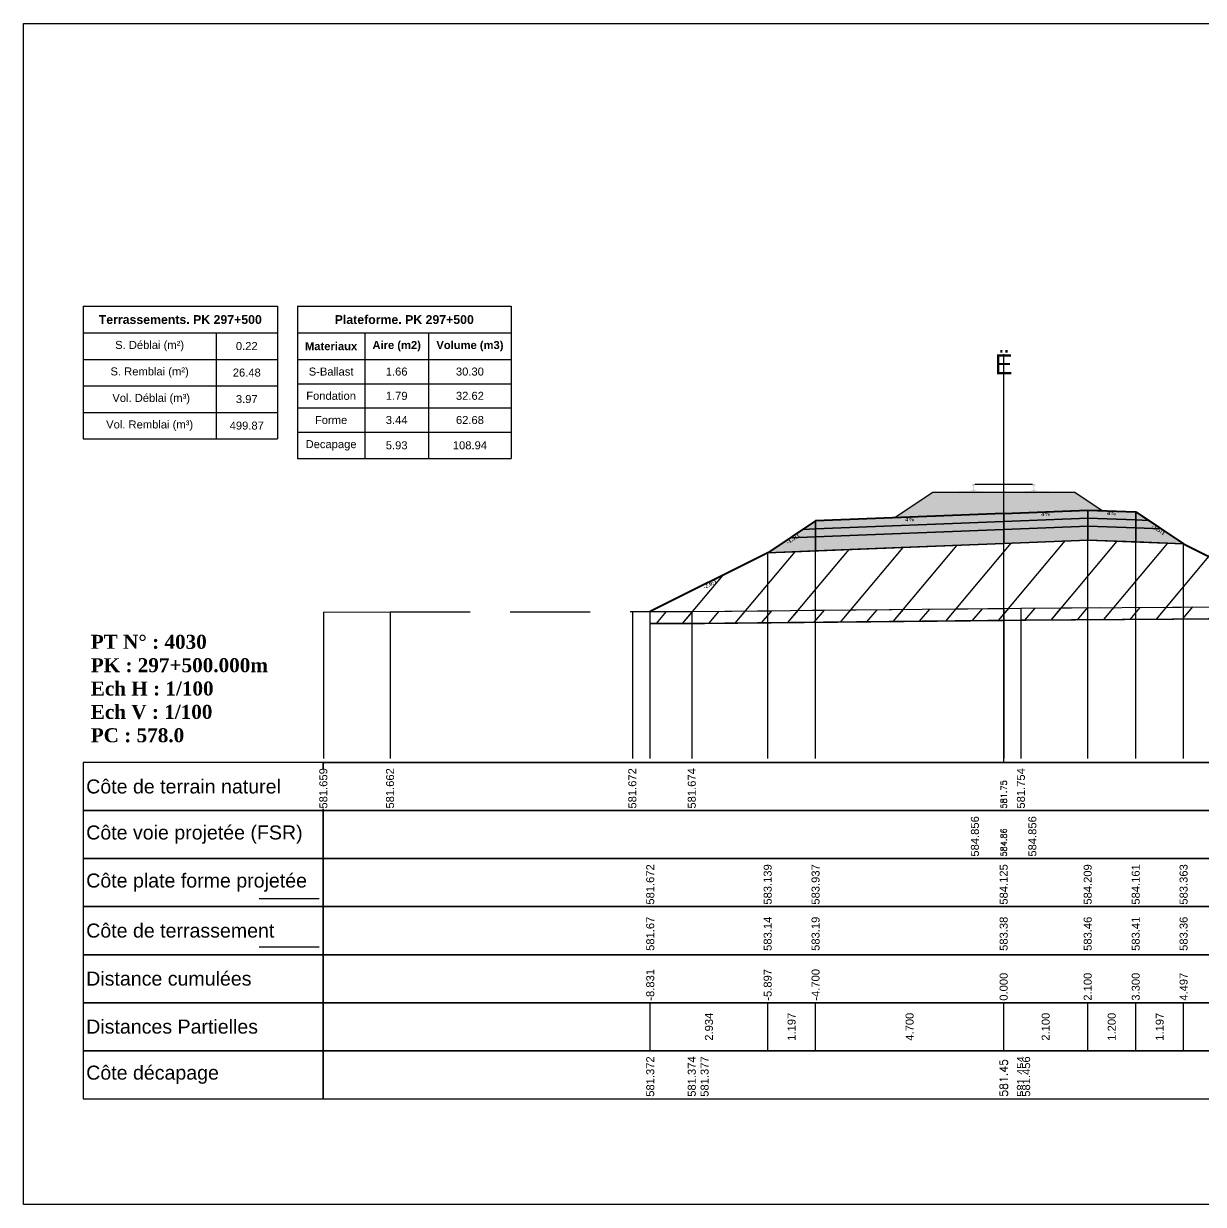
# Model space of a CAD drawing. Header units: millimetres. Extents: x 2762 to 3076, y 916 to 3305.
# Drawn here: x 3026.54 to 3056.02, y 2667.65 to 2697.15 of the extents above; entities that cross this region are included whole.
import ezdxf

# ---------------------------------------------------------------- set-up
doc = ezdxf.new("R2010")
doc.units = ezdxf.units.MM
doc.header["$LTSCALE"] = 2
doc.linetypes.add('CACHE', pattern=[9.525, 6.35, -3.175])
doc.linetypes.add('DASHED', pattern=[0.75, 0.5, -0.25])
for name, color, linetype in [('C-ANNO-TABL', 1, 'Continuous'), ('C-ANNO-TABL-TEXT', 150, 'Continuous'), ('C-ANNO-TABL-TITL', 150, 'Continuous'), ('C-ANNO-TABL-TTBL', 5, 'Continuous'), ('C-ROAD-CORR', 5, 'Continuous'), ('C-ROAD-SCTN', 7, 'Continuous')]:
    doc.layers.add(name, color=color, linetype=linetype)
doc.styles.add('ARIAL', font='arial.ttf')
doc.styles.add('C3D_Etiquette', font='romans.shx')
doc.styles.add('C3D_Profil_Travers', font='romans.shx')
doc.styles.get("Standard").update_dxf_attribs({"font": 'arial.ttf'})

msp = doc.modelspace()

# ---------------------------------------------------------------- hatches: boundary and pattern name
at = {"linetype": 'Continuous', "lineweight": -3}
h = msp.add_hatch(dxfattribs=at)
h.set_pattern_fill('GRAVEL', color=252, scale=0.009, style=0)
h.set_pattern_definition([(228.0128, (3048.461781, 2685.028399), (-1.8288, -2.0574), [0.030755, -3.0447435]), (184.96974, (3048.441207, 2685.005539), (2.743199999, 0.228600013), [0.0527764, -5.2248644]), (132.51045, (3048.388629, 2685.000967), (2.286, -2.5146), [0.0372133, -3.684125]), (267.2737, (3048.299475, 2684.943817), (0.2286, 4.572), [0.0480604, -4.7579794]), (292.83365, (3048.297189, 2684.895811), (-1.143, 2.7432), [0.047127, -4.6655827]), (357.2737, (3048.315477, 2684.852377), (-4.572, 0.2286), [0.0480604, -4.7579794]), (37.69424, (3048.363483, 2684.8500906), (-2.9718, -2.286), [0.0635574, -6.2921804]), (72.25533, (3048.413775, 2684.888953), (1.6002, 5.0292), [0.0600048, -5.940473]), (121.42957, (3048.432063, 2684.946103), (-1.8288, 2.9718), [0.048223, -4.774099]), (175.23636, (3048.406917, 2684.98725), (2.5146, -0.2286), [0.055054, -2.697654]), (222.39744, (3048.352053, 2684.9918226), (-2.7432, -2.5146), [0.071197, -7.0485095]), (138.81407, (3048.52579, 2684.94153), (-1.6002, 1.3716), [0.0243004, -2.405751]), (171.46923, (3048.507501, 2684.957533), (2.9718, -0.4572), [0.0462314, -4.5769175]), (225, (3048.46178, 2684.96439), (-3e-17, -0.2286), [0.032329, -0.29096]), (203.1986, (3048.44578, 2684.991823), (1.143, 0.4572), [0.01741, -1.723556]), (291.8014, (3048.429777, 2684.984965), (-0.2286, 0.6858), [0.024621, -1.206428]), (30.9638, (3048.43892, 2684.962105), (0.6858, 0.4572), [0.039989, -1.292967]), (161.565, (3048.47321, 2684.98268), (0.4572, -0.2286), [0.028916, -0.693981]), (16.38954, (3048.297189, 2684.984965), (2.286, 0.6858), [0.040508, -4.0102944]), (70.34618, (3048.336051, 2684.996395), (-0.9144, -2.5146), [0.033984, -3.3643994]), (293.1986, (3048.47321, 2685.0284), (-0.4572, 1.143), [0.034819, -1.7061465]), (343.61046, (3048.486927, 2684.996395), (-2.286, 0.6858), [0.040508, -4.0102944]), (339.44395, (3048.29719, 2684.843233), (-1.143, 0.4572), [0.039063, -1.914096]), (294.77514, (3048.333765, 2684.829517), (-1.143, 2.5146), [0.0327305, -3.2403234]), (66.8014, (3048.475497, 2684.7998), (0.4572, 1.143), [0.034819, -1.7061465]), (17.35402, (3048.489213, 2684.831803), (-2.9718, -0.9144), [0.0383204, -3.793714]), (69.44395, (3048.363483, 2684.799799), (-0.4572, -1.143), [0.0195316, -1.933628]), (101.3099, (3048.46178, 2684.7998), (-0.2286, 0.9144), [0.011656, -1.1539795]), (165.9638, (3048.459495, 2684.81123), (0.6858, -0.2286), [0.047127, -0.895415]), (186.009, (3048.413775, 2684.822659), (2.286, 0.2286), [0.043674, -4.323723]), (303.69, (3048.43892, 2684.94153), (-0.2286, 0.4572), [0.032969, -0.79126]), (353.15723, (3048.457209, 2684.914099), (3.8862, -0.4572), [0.05756, -5.698441]), (60.9454, (3048.51436, 2684.90724), (-0.9144, -1.6002), [0.023536, -2.330045]), (90, (3048.5258, 2684.92781), (-0.2286, 0.2286), [0.013716, -0.214884]), (120.25644, (3048.409203, 2684.829517), (0.9144, -1.6002), [0.031758, -3.1440547]), (48.0128, (3048.393201, 2684.856949), (1.8288, 2.0574), [0.06151, -3.0139886]), (0, (3048.43435, 2684.90267), (0.2286, 0.2286), [0.059436, -0.169164]), (325.30485, (3048.493785, 2684.902669), (2.286, -1.6002), [0.036145, -3.5783385]), (254.0546, (3048.523503, 2684.882095), (-0.2286, -0.9144), [0.033285, -1.6309485]), (207.64598, (3048.514359, 2684.850091), (-4.3434, -2.286), [0.054193, -5.365122]), (175.42608, (3048.466353, 2684.824945), (-2.9718, 0.2286), [0.0573327, -5.675926])])
h.paths.add_polyline_path([(3048.297, 2684.8), (3049.255, 2685.438), (3052.805, 2685.438), (3053.494, 2684.979), (3053.13, 2684.993)])
msp.add_hatch(color=254, dxfattribs=at).paths.add_polyline_path([(3049.812, 2685.257), (3049.812, 2685.442), (3049.927, 2685.463), (3050.275, 2685.463), (3050.275, 2685.468), (3050.201, 2685.468), (3050.201, 2685.478), (3050.202, 2685.479), (3050.204, 2685.48), (3050.205, 2685.48), (3050.225, 2685.482), (3050.228, 2685.482), (3050.231, 2685.483), (3050.259, 2685.494), (3050.262, 2685.495), (3050.263, 2685.496), (3050.264, 2685.498), (3050.265, 2685.502), (3050.266, 2685.509), (3050.267, 2685.518), (3050.268, 2685.528), (3050.268, 2685.552), (3050.267, 2685.568), (3050.267, 2685.575), (3050.266, 2685.581), (3050.265, 2685.585), (3050.265, 2685.587), (3050.264, 2685.59), (3050.263, 2685.592), (3050.262, 2685.593), (3050.261, 2685.595), (3050.26, 2685.596), (3050.244, 2685.601), (3050.242, 2685.603), (3050.241, 2685.604), (3050.24, 2685.605), (3050.24, 2685.608), (3050.24, 2685.626), (3050.241, 2685.63), (3050.242, 2685.632), (3050.244, 2685.635), (3050.246, 2685.636), (3050.249, 2685.638), (3050.25, 2685.638), (3050.254, 2685.639), (3050.258, 2685.639), (3050.261, 2685.64), (3050.265, 2685.64), (3050.27, 2685.64), (3050.273, 2685.64), (3050.276, 2685.64), (3050.28, 2685.64), (3050.283, 2685.64), (3050.287, 2685.64), (3050.292, 2685.64), (3050.295, 2685.639), (3050.299, 2685.639), (3050.303, 2685.638), (3050.304, 2685.638), (3050.306, 2685.636), (3050.309, 2685.635), (3050.311, 2685.632), (3050.312, 2685.63), (3050.312, 2685.626), (3050.312, 2685.608), (3050.312, 2685.605), (3050.312, 2685.604), (3050.311, 2685.603), (3050.309, 2685.601), (3050.293, 2685.596), (3050.292, 2685.595), (3050.29, 2685.593), (3050.289, 2685.592), (3050.289, 2685.59), (3050.288, 2685.587), (3050.287, 2685.585), (3050.287, 2685.581), (3050.286, 2685.575), (3050.285, 2685.568), (3050.285, 2685.552), (3050.285, 2685.528), (3050.286, 2685.518), (3050.287, 2685.509), (3050.288, 2685.502), (3050.289, 2685.498), (3050.29, 2685.496), (3050.291, 2685.495), (3050.293, 2685.494), (3050.322, 2685.483), (3050.325, 2685.482), (3050.328, 2685.482), (3050.348, 2685.48), (3050.349, 2685.48), (3050.35, 2685.479), (3050.351, 2685.478), (3050.351, 2685.468), (3050.277, 2685.468), (3050.277, 2685.463), (3050.481, 2685.463), (3050.613, 2685.432), (3051.447, 2685.432), (3051.578, 2685.463), (3051.782, 2685.463), (3051.782, 2685.468), (3051.708, 2685.468), (3051.708, 2685.478), (3051.709, 2685.479), (3051.711, 2685.48), (3051.712, 2685.48), (3051.732, 2685.482), (3051.735, 2685.482), (3051.738, 2685.483), (3051.766, 2685.494), (3051.769, 2685.495), (3051.77, 2685.496), (3051.771, 2685.498), (3051.772, 2685.502), (3051.773, 2685.509), (3051.774, 2685.518), (3051.775, 2685.528), (3051.775, 2685.552), (3051.774, 2685.568), (3051.774, 2685.575), (3051.773, 2685.581), (3051.772, 2685.585), (3051.772, 2685.587), (3051.771, 2685.59), (3051.77, 2685.592), (3051.769, 2685.593), (3051.768, 2685.595), (3051.767, 2685.596), (3051.751, 2685.601), (3051.749, 2685.603), (3051.748, 2685.604), (3051.747, 2685.605), (3051.747, 2685.608), (3051.747, 2685.626), (3051.748, 2685.63), (3051.749, 2685.632), (3051.751, 2685.635), (3051.753, 2685.636), (3051.756, 2685.638), (3051.757, 2685.638), (3051.761, 2685.639), (3051.765, 2685.639), (3051.768, 2685.64), (3051.772, 2685.64), (3051.777, 2685.64), (3051.78, 2685.64), (3051.783, 2685.64), (3051.787, 2685.64), (3051.79, 2685.64), (3051.794, 2685.64), (3051.799, 2685.64), (3051.802, 2685.639), (3051.806, 2685.639), (3051.81, 2685.638), (3051.811, 2685.638), (3051.813, 2685.636), (3051.816, 2685.635), (3051.818, 2685.632), (3051.819, 2685.63), (3051.819, 2685.626), (3051.819, 2685.608), (3051.819, 2685.605), (3051.819, 2685.604), (3051.818, 2685.603), (3051.816, 2685.601), (3051.8, 2685.596), (3051.799, 2685.595), (3051.797, 2685.593), (3051.796, 2685.592), (3051.796, 2685.59), (3051.795, 2685.587), (3051.794, 2685.585), (3051.794, 2685.581), (3051.793, 2685.575), (3051.792, 2685.568), (3051.792, 2685.552), (3051.792, 2685.528), (3051.793, 2685.518), (3051.794, 2685.509), (3051.795, 2685.502), (3051.796, 2685.498), (3051.797, 2685.496), (3051.798, 2685.495), (3051.8, 2685.494), (3051.829, 2685.483), (3051.832, 2685.482), (3051.835, 2685.482), (3051.855, 2685.48), (3051.856, 2685.48), (3051.857, 2685.479), (3051.858, 2685.478), (3051.858, 2685.468), (3051.784, 2685.468), (3051.784, 2685.463), (3052.132, 2685.463), (3052.247, 2685.442), (3052.247, 2685.257)])
h = msp.add_hatch(color=11, dxfattribs=at)
h.paths.add_polyline_path([(3054.33, 2684.745), (3054.33, 2684.945), (3054.649, 2684.732)])
h.paths.add_polyline_path([(3053.13, 2684.793), (3053.13, 2684.993), (3054.33, 2684.945), (3054.33, 2684.745)])
h.paths.add_polyline_path([(3051.03, 2684.709), (3051.03, 2684.909), (3053.13, 2684.993), (3053.13, 2684.793)])
h.paths.add_polyline_path([(3046.33, 2684.521), (3046.33, 2684.721), (3051.03, 2684.909), (3051.03, 2684.709)])
h.paths.add_polyline_path([(3046.01, 2684.508), (3046.33, 2684.721), (3046.33, 2684.521)])
h = msp.add_hatch(color=83, dxfattribs=at)
h.paths.add_polyline_path([(3054.33, 2684.195), (3054.33, 2684.545), (3054.968, 2684.52), (3055.526, 2684.147)])
h.paths.add_polyline_path([(3053.13, 2684.243), (3053.13, 2684.593), (3054.33, 2684.545), (3054.33, 2684.195)])
h.paths.add_polyline_path([(3051.03, 2684.159), (3051.03, 2684.509), (3053.13, 2684.593), (3053.13, 2684.243)])
h.paths.add_polyline_path([(3046.33, 2683.971), (3046.33, 2684.321), (3051.03, 2684.509), (3051.03, 2684.159)])
h.paths.add_polyline_path([(3045.133, 2683.923), (3045.691, 2684.296), (3046.33, 2684.321), (3046.33, 2683.971)])
h = msp.add_hatch(color=30, dxfattribs=at)
h.paths.add_polyline_path([(3054.33, 2684.545), (3054.33, 2684.745), (3054.649, 2684.732), (3054.968, 2684.52)])
h.paths.add_polyline_path([(3053.13, 2684.593), (3053.13, 2684.793), (3054.33, 2684.745), (3054.33, 2684.545)])
h.paths.add_polyline_path([(3051.03, 2684.509), (3051.03, 2684.709), (3053.13, 2684.793), (3053.13, 2684.593)])
h.paths.add_polyline_path([(3046.33, 2684.321), (3046.33, 2684.521), (3051.03, 2684.709), (3051.03, 2684.509)])
h.paths.add_polyline_path([(3045.691, 2684.296), (3046.01, 2684.508), (3046.33, 2684.521), (3046.33, 2684.321)])
h = msp.add_hatch(dxfattribs=at)
h.set_pattern_fill('_U', color=3, angle=50, style=0, pattern_type=0)
h.set_pattern_definition([(50, (3061.4142, 2682.3159), (-0.766044, 0.64279), [])])
h.paths.add_polyline_path([(3061.414, 2682.316), (3061.632, 2682.534), (3061.932, 2682.546), (3061.951, 2682.62), (3061.951, 2682.32)])
h.paths.add_polyline_path([(3042.199, 2682.156), (3042.199, 2682.456), (3045.133, 2683.923), (3053.13, 2684.243), (3055.526, 2684.147), (3058.632, 2682.594), (3060.132, 2682.534), (3060.359, 2682.308), (3056.516, 2682.278), (3051.461, 2682.238), (3043.237, 2682.158)])
h = msp.add_hatch(dxfattribs=at)
h.set_pattern_fill('_U', color=150, scale=0.5, angle=50, style=0, pattern_type=0)
h.set_pattern_definition([(50, (3061.4142, 2682.3159), (-0.383022, 0.321394), [])])
h.paths.add_polyline_path([(3061.414, 2682.316), (3061.632, 2682.534), (3061.932, 2682.546), (3061.951, 2682.62), (3061.951, 2682.32)])
h.paths.add_polyline_path([(3058.632, 2682.594), (3061.951, 2682.62), (3061.932, 2682.546), (3061.632, 2682.534), (3061.414, 2682.316), (3060.359, 2682.308), (3060.132, 2682.534)])
h.paths.add_polyline_path([(3042.199, 2682.156), (3042.199, 2682.456), (3043.237, 2682.458), (3051.461, 2682.538), (3056.516, 2682.578), (3058.632, 2682.594), (3060.132, 2682.534), (3060.359, 2682.308), (3056.516, 2682.278), (3051.461, 2682.238), (3043.237, 2682.158)])

# ---------------------------------------------------------------- linework, layer by layer
at = {"color": 7, "linetype": 'Continuous', "lineweight": -3}
for p, q in [((3051.03, 2678.684), (3051.03, 2688.884)), ((3034.029, 2678.684), (3068.031, 2678.684)), ((3042.199, 2671.484), (3042.199, 2672.684)), ((3045.133, 2671.484), (3045.133, 2672.684)), ((3045.133, 2671.484), (3045.133, 2672.684)), ((3046.33, 2671.484), (3046.33, 2672.684)), ((3046.33, 2671.484), (3046.33, 2672.684)), ((3051.03, 2671.484), (3051.03, 2672.684)), ((3051.03, 2671.484), (3051.03, 2672.684)), ((3053.13, 2671.484), (3053.13, 2672.684)), ((3053.13, 2671.484), (3053.13, 2672.684)), ((3054.33, 2671.484), (3054.33, 2672.684)), ((3054.33, 2671.484), (3054.33, 2672.684)), ((3055.526, 2671.484), (3055.526, 2672.684)), ((3055.526, 2671.484), (3055.526, 2672.684))]:
    msp.add_line(p, q, dxfattribs=at)
at = {"color": 251, "linetype": 'Continuous', "lineweight": -3}
for p, q in [((3048.297, 2684.8), (3049.255, 2685.438)), ((3049.255, 2685.438), (3052.805, 2685.438)), ((3052.805, 2685.438), (3053.494, 2684.979)), ((3046.33, 2684.721), (3051.03, 2684.909)), ((3053.13, 2684.993), (3048.297, 2684.8)), ((3051.03, 2684.909), (3053.13, 2684.993)), ((3051.03, 2684.709), (3051.03, 2684.909)), ((3051.03, 2684.909), (3051.03, 2684.709)), ((3053.494, 2684.979), (3053.13, 2684.993)), ((3053.13, 2684.793), (3053.13, 2684.993)), ((3053.13, 2684.993), (3054.33, 2684.945)), ((3053.13, 2684.993), (3053.13, 2684.793)), ((3054.33, 2684.745), (3054.33, 2684.945)), ((3054.33, 2684.945), (3054.649, 2684.732)), ((3054.33, 2684.945), (3054.33, 2684.745)), ((3046.01, 2684.508), (3046.33, 2684.721)), ((3046.33, 2684.521), (3046.01, 2684.508)), ((3046.33, 2684.521), (3046.33, 2684.721)), ((3046.33, 2684.721), (3046.33, 2684.521)), ((3051.03, 2684.709), (3046.33, 2684.521)), ((3053.13, 2684.793), (3051.03, 2684.709)), ((3054.33, 2684.745), (3053.13, 2684.793)), ((3054.649, 2684.732), (3054.33, 2684.745))]:
    msp.add_line(p, q, dxfattribs=at)
at = {"color": 53, "linetype": 'Continuous', "lineweight": -3}
for p, q in [((3045.691, 2684.296), (3046.01, 2684.508)), ((3046.01, 2684.508), (3046.33, 2684.521)), ((3046.33, 2684.521), (3051.03, 2684.709)), ((3046.33, 2684.321), (3046.33, 2684.521)), ((3046.33, 2684.521), (3046.33, 2684.321)), ((3051.03, 2684.509), (3046.33, 2684.321)), ((3046.33, 2684.321), (3051.03, 2684.509)), ((3051.03, 2684.709), (3053.13, 2684.793)), ((3051.03, 2684.509), (3051.03, 2684.709)), ((3051.03, 2684.709), (3051.03, 2684.509)), ((3053.13, 2684.593), (3051.03, 2684.509)), ((3051.03, 2684.509), (3053.13, 2684.593)), ((3051.03, 2684.159), (3051.03, 2684.509)), ((3051.03, 2684.509), (3051.03, 2684.159)), ((3053.13, 2684.593), (3053.13, 2684.793)), ((3053.13, 2684.793), (3054.33, 2684.745)), ((3053.13, 2684.793), (3053.13, 2684.593)), ((3054.33, 2684.545), (3053.13, 2684.593)), ((3053.13, 2684.243), (3053.13, 2684.593)), ((3053.13, 2684.593), (3054.33, 2684.545)), ((3053.13, 2684.593), (3053.13, 2684.243)), ((3054.33, 2684.545), (3054.33, 2684.745)), ((3054.33, 2684.745), (3054.649, 2684.732)), ((3054.33, 2684.745), (3054.33, 2684.545)), ((3054.968, 2684.52), (3054.33, 2684.545)), ((3054.33, 2684.195), (3054.33, 2684.545)), ((3054.33, 2684.545), (3054.968, 2684.52)), ((3054.33, 2684.545), (3054.33, 2684.195)), ((3054.649, 2684.732), (3054.968, 2684.52)), ((3054.968, 2684.52), (3055.526, 2684.147)), ((3045.133, 2683.923), (3045.691, 2684.296)), ((3046.33, 2684.321), (3045.691, 2684.296)), ((3045.691, 2684.296), (3046.33, 2684.321)), ((3046.33, 2683.971), (3046.33, 2684.321)), ((3046.33, 2684.321), (3046.33, 2683.971)), ((3053.13, 2684.243), (3051.03, 2684.159)), ((3054.33, 2684.195), (3053.13, 2684.243)), ((3046.33, 2683.971), (3045.133, 2683.923)), ((3051.03, 2684.159), (3046.33, 2683.971)), ((3055.526, 2684.147), (3054.33, 2684.195))]:
    msp.add_line(p, q, dxfattribs=at)
at = {"color": 253, "linetype": 'Continuous', "lineweight": -3}
for p, q in [((3045.133, 2683.923), (3053.13, 2684.243)), ((3053.13, 2684.243), (3055.526, 2684.147)), ((3042.199, 2682.456), (3045.133, 2683.923)), ((3055.526, 2684.147), (3058.632, 2682.594)), ((3042.199, 2682.456), (3043.237, 2682.458)), ((3042.199, 2682.156), (3042.199, 2682.456)), ((3042.199, 2682.156), (3042.199, 2682.456)), ((3043.237, 2682.458), (3051.461, 2682.538)), ((3051.461, 2682.538), (3056.516, 2682.578)), ((3043.237, 2682.158), (3042.199, 2682.156)), ((3043.237, 2682.158), (3042.199, 2682.156)), ((3051.461, 2682.238), (3043.237, 2682.158)), ((3051.461, 2682.238), (3043.237, 2682.158)), ((3056.516, 2682.278), (3051.461, 2682.238)), ((3056.516, 2682.278), (3051.461, 2682.238))]:
    msp.add_line(p, q, dxfattribs=at)
at = {"color": 8, "linetype": 'CACHE', "lineweight": -3}
for p, q in [((3053.13, 2678.784), (3053.13, 2684.243)), ((3045.133, 2678.784), (3045.133, 2683.923)), ((3046.33, 2678.784), (3046.33, 2683.971)), ((3051.03, 2678.784), (3051.03, 2684.159)), ((3051.03, 2678.784), (3051.03, 2684.159)), ((3054.33, 2678.784), (3054.33, 2684.195)), ((3055.526, 2678.784), (3055.526, 2684.147)), ((3042.199, 2678.784), (3042.199, 2682.456))]:
    msp.add_line(p, q, dxfattribs=at)
at = {"color": 105, "linetype": 'DASHED', "lineweight": -3, "ltscale": 2}
for p, q in [((3034.03, 2682.443), (3035.698, 2682.446)), ((3035.698, 2682.446), (3041.751, 2682.455)), ((3041.751, 2682.455), (3043.237, 2682.458)), ((3043.237, 2682.458), (3051.03, 2682.534)), ((3051.03, 2682.534), (3051.461, 2682.538)), ((3051.461, 2682.538), (3056.516, 2682.578))]:
    msp.add_line(p, q, dxfattribs=at)
at = {"color": 98, "linetype": 'CACHE', "lineweight": -3}
for p, q in [((3034.03, 2682.443), (3034.03, 2678.784)), ((3035.698, 2682.446), (3035.698, 2678.784)), ((3041.751, 2682.455), (3041.751, 2678.784)), ((3043.237, 2682.458), (3043.237, 2678.784)), ((3051.03, 2682.534), (3051.03, 2678.784)), ((3051.461, 2682.538), (3051.461, 2678.784))]:
    msp.add_line(p, q, dxfattribs=at)
at = {"color": 6, "linetype": 'Continuous', "lineweight": -3}
for p, q in [((3042.199, 2682.156), (3043.237, 2682.158)), ((3043.237, 2682.158), (3043.557, 2682.161)), ((3043.557, 2682.161), (3051.03, 2682.234)), ((3051.03, 2682.234), (3051.461, 2682.238)), ((3051.461, 2682.238), (3051.592, 2682.239)), ((3051.592, 2682.239), (3056.516, 2682.278))]:
    msp.add_line(p, q, dxfattribs=at)
at = {"color": 154, "linetype": 'Continuous', "lineweight": -3}
msp.add_line((3032.429, 2675.284), (3033.929, 2675.284), dxfattribs=at)
at = {"color": 1, "linetype": 'Continuous', "lineweight": -3}
msp.add_line((3032.429, 2674.084), (3033.929, 2674.084), dxfattribs=at)
at = {"color": 7, "linetype": 'Continuous', "lineweight": -3}
for points in [[(3034.029, 2677.484), (3034.029, 2678.684), (3028.029, 2678.684), (3028.029, 2677.484)], [(3034.029, 2677.484), (3068.031, 2677.484), (3068.031, 2678.684), (3034.029, 2678.684)], [(3034.029, 2676.284), (3034.029, 2677.484), (3028.029, 2677.484), (3028.029, 2676.284)], [(3034.029, 2676.284), (3068.031, 2676.284), (3068.031, 2677.484), (3034.029, 2677.484)], [(3034.029, 2675.084), (3034.029, 2676.284), (3028.029, 2676.284), (3028.029, 2675.084)], [(3034.029, 2675.084), (3068.031, 2675.084), (3068.031, 2676.284), (3034.029, 2676.284)], [(3034.029, 2673.884), (3034.029, 2675.084), (3028.029, 2675.084), (3028.029, 2673.884)], [(3034.029, 2673.884), (3068.031, 2673.884), (3068.031, 2675.084), (3034.029, 2675.084)], [(3034.029, 2672.684), (3034.029, 2673.884), (3028.029, 2673.884), (3028.029, 2672.684)], [(3034.029, 2672.684), (3068.031, 2672.684), (3068.031, 2673.884), (3034.029, 2673.884)], [(3034.029, 2671.484), (3034.029, 2672.684), (3028.029, 2672.684), (3028.029, 2671.484)], [(3034.029, 2671.484), (3068.031, 2671.484), (3068.031, 2672.684), (3034.029, 2672.684)], [(3034.029, 2670.284), (3034.029, 2671.484), (3028.029, 2671.484), (3028.029, 2670.284)], [(3034.029, 2670.284), (3068.031, 2670.284), (3068.031, 2671.484), (3034.029, 2671.484)]]:
    msp.add_3dface(points, dxfattribs=at)
at = {"layer": 'C-ANNO-TABL', "color": 7, "linetype": 'Continuous', "lineweight": -3}
for p, q in [((3028.029, 2689.419), (3031.349, 2689.419)), ((3031.349, 2689.419), (3032.882, 2689.419)), ((3031.349, 2689.419), (3031.349, 2688.757)), ((3033.382, 2689.416), (3035.064, 2689.416)), ((3035.064, 2689.416), (3036.66, 2689.416)), ((3035.064, 2689.416), (3035.064, 2688.754)), ((3036.66, 2689.416), (3038.723, 2689.416)), ((3036.66, 2689.416), (3036.66, 2688.754)), ((3028.029, 2688.757), (3031.349, 2688.757)), ((3031.349, 2688.757), (3032.882, 2688.757)), ((3031.349, 2688.757), (3031.349, 2688.095)), ((3033.382, 2688.754), (3035.064, 2688.754)), ((3035.064, 2688.754), (3036.66, 2688.754)), ((3035.064, 2688.754), (3035.064, 2688.147)), ((3036.66, 2688.754), (3038.723, 2688.754)), ((3036.66, 2688.754), (3036.66, 2688.147)), ((3028.029, 2688.095), (3031.349, 2688.095)), ((3031.349, 2688.095), (3032.882, 2688.095)), ((3031.349, 2688.095), (3031.349, 2687.432)), ((3033.382, 2688.147), (3035.064, 2688.147)), ((3035.064, 2688.147), (3036.66, 2688.147)), ((3035.064, 2688.147), (3035.064, 2687.543)), ((3036.66, 2688.147), (3038.723, 2688.147)), ((3036.66, 2688.147), (3036.66, 2687.543)), ((3033.382, 2687.543), (3035.064, 2687.543)), ((3035.064, 2687.543), (3036.66, 2687.543)), ((3035.064, 2687.543), (3035.064, 2686.938)), ((3036.66, 2687.543), (3038.723, 2687.543)), ((3036.66, 2687.543), (3036.66, 2686.938)), ((3028.029, 2687.432), (3031.349, 2687.432)), ((3031.349, 2687.432), (3032.882, 2687.432)), ((3031.349, 2687.432), (3031.349, 2686.77)), ((3033.382, 2686.938), (3035.064, 2686.938)), ((3035.064, 2686.938), (3036.66, 2686.938)), ((3035.064, 2686.938), (3035.064, 2686.28)), ((3036.66, 2686.938), (3038.723, 2686.938)), ((3036.66, 2686.938), (3036.66, 2686.28))]:
    msp.add_line(p, q, dxfattribs=at)
at = {"layer": 'C-ANNO-TABL-TTBL', "color": 7, "linetype": 'Continuous', "lineweight": -3}
for p, q in [((3028.029, 2690.084), (3032.882, 2690.084)), ((3028.029, 2690.084), (3028.029, 2689.419)), ((3032.882, 2690.084), (3032.882, 2689.419)), ((3033.382, 2690.084), (3038.723, 2690.084)), ((3033.382, 2690.084), (3033.382, 2689.416)), ((3038.723, 2690.084), (3038.723, 2689.416)), ((3028.029, 2689.419), (3028.029, 2688.757)), ((3032.882, 2689.419), (3032.882, 2688.757)), ((3033.382, 2689.416), (3033.382, 2688.754)), ((3038.723, 2689.416), (3038.723, 2688.754)), ((3028.029, 2688.757), (3028.029, 2688.095)), ((3032.882, 2688.757), (3032.882, 2688.095)), ((3033.382, 2688.754), (3033.382, 2688.147)), ((3038.723, 2688.754), (3038.723, 2688.147)), ((3028.029, 2688.095), (3028.029, 2687.432)), ((3032.882, 2688.095), (3032.882, 2687.432)), ((3033.382, 2688.147), (3033.382, 2687.543)), ((3038.723, 2688.147), (3038.723, 2687.543)), ((3033.382, 2687.543), (3033.382, 2686.938)), ((3038.723, 2687.543), (3038.723, 2686.938)), ((3028.029, 2687.432), (3028.029, 2686.77)), ((3032.882, 2687.432), (3032.882, 2686.77)), ((3033.382, 2686.938), (3033.382, 2686.28)), ((3038.723, 2686.938), (3038.723, 2686.28)), ((3028.029, 2686.77), (3031.349, 2686.77)), ((3031.349, 2686.77), (3032.882, 2686.77)), ((3033.382, 2686.28), (3035.064, 2686.28)), ((3035.064, 2686.28), (3036.66, 2686.28)), ((3036.66, 2686.28), (3038.723, 2686.28))]:
    msp.add_line(p, q, dxfattribs=at)
at = {"layer": 'C-ROAD-CORR', "color": 1, "linetype": 'Continuous', "lineweight": 40}
for p, q in [((3051.03, 2684.909), (3046.33, 2684.721)), ((3051.03, 2684.909), (3053.13, 2684.993)), ((3053.13, 2684.993), (3054.33, 2684.945)), ((3054.33, 2684.945), (3055.526, 2684.147)), ((3046.33, 2684.721), (3045.133, 2683.923)), ((3045.133, 2683.923), (3042.199, 2682.456)), ((3055.526, 2684.147), (3058.632, 2682.594))]:
    msp.add_line(p, q, dxfattribs=at)
at = {"layer": 'C-ROAD-CORR', "color": 102, "linetype": 'Continuous', "lineweight": -3, "ltscale": 0.5}
for p, q in [((3051.03, 2684.159), (3053.13, 2684.243)), ((3053.13, 2684.243), (3054.33, 2684.195)), ((3046.33, 2683.971), (3045.133, 2683.923)), ((3051.03, 2684.159), (3046.33, 2683.971)), ((3054.33, 2684.195), (3055.526, 2684.147))]:
    msp.add_line(p, q, dxfattribs=at)
at = {"layer": 'C-ROAD-SCTN', "color": 140, "linetype": 'Continuous', "lineweight": -3}
for p, q in [((3048.297, 2684.8), (3049.255, 2685.438)), ((3049.255, 2685.438), (3049.298, 2685.438)), ((3049.298, 2685.438), (3051.03, 2685.438)), ((3051.03, 2685.438), (3052.761, 2685.438)), ((3052.761, 2685.438), (3052.805, 2685.438)), ((3052.805, 2685.438), (3053.494, 2684.979))]:
    msp.add_line(p, q, dxfattribs=at)
at = {"layer": 'C-ROAD-SCTN', "color": 154, "linetype": 'Continuous', "lineweight": -3}
for p, q in [((3050.312, 2685.64), (3051.03, 2685.64)), ((3051.03, 2685.64), (3051.747, 2685.64)), ((3046.33, 2684.721), (3051.03, 2684.909)), ((3051.03, 2684.909), (3053.13, 2684.993)), ((3053.13, 2684.993), (3054.33, 2684.945)), ((3054.33, 2684.945), (3055.526, 2684.147)), ((3045.133, 2683.923), (3046.33, 2684.721)), ((3042.199, 2682.456), (3045.133, 2683.923)), ((3055.526, 2684.147), (3058.632, 2682.594))]:
    msp.add_line(p, q, dxfattribs=at)
at = {"layer": 'C-ROAD-SCTN', "color": 1, "linetype": 'Continuous', "lineweight": -3}
for p, q in [((3051.03, 2684.159), (3053.13, 2684.243)), ((3053.13, 2684.243), (3054.33, 2684.195)), ((3042.199, 2682.456), (3045.133, 2683.923)), ((3045.133, 2683.923), (3046.33, 2683.971)), ((3046.33, 2683.971), (3051.03, 2684.159)), ((3054.33, 2684.195), (3055.526, 2684.147)), ((3055.526, 2684.147), (3058.632, 2682.594))]:
    msp.add_line(p, q, dxfattribs=at)

# ---------------------------------------------------------------- texts
at = {"color": 7, "linetype": 'Continuous', "lineweight": -3}
for s, insert, char_height, attachment_point, style in [('{\\fWingdings|b0|i0|c2|p0;Ë}', (3051.03, 2688.384), 0.5, 8, 'C3D_Profil_Travers'), ('{\\fTimes New Roman|b1|i0|c0|p18;PT N° : 4030\\PPK : 297+500.000m\\PEch H : 1/100\\PEch V : 1/100\\PPC : 578.0}', (3028.218, 2679.184), 0.35, 7, 'C3D_Profil_Travers'), ('{\\fArial|b0|i0|c0|p34;Côte de terrain naturel}', (3028.104, 2678.084), 0.35, 4, 'C3D_Etiquette'), ('{\\fArial|b0|i0|c0|p34;Côte plate forme projetée}', (3028.104, 2675.684), 0.35, 4, 'C3D_Etiquette'), ('{\\fArial|b0|i0|c0|p34;Côte de terrassement}', (3028.104, 2674.484), 0.35, 4, 'C3D_Etiquette'), ('{\\fArial|b0|i0|c0|p34;Distance cumulées}', (3028.104, 2673.284), 0.35, 4, 'C3D_Etiquette'), ('{\\fArial|b0|i0|c0|p34;Distances Partielles}', (3028.104, 2672.084), 0.35, 4, 'C3D_Etiquette'), ('{\\fArial|b0|i0|c0|p34;Côte décapage}', (3028.104, 2670.884), 0.35, 4, 'C3D_Etiquette')]:
    msp.add_mtext(s, dxfattribs=dict(at, insert=insert, char_height=char_height, attachment_point=attachment_point, style=style))
at = {"color": 7, "linetype": 'Continuous', "lineweight": -3, "char_height": 0.1, "attachment_point": 2, "style": 'C3D_Etiquette'}
for s, insert, width, rotation in [('{\\fTimes New Roman|b1|i0|c0|p18;4%}', (3048.68, 2684.811), 0.42071, 2.2906), ('{\\fTimes New Roman|b1|i0|c0|p18;4%}', (3052.08, 2684.947), 0.37094, 2.2906), ('{\\fTimes New Roman|b1|i0|c0|p18;4%}', (3053.729, 2684.965), 0.42071, 357.7094), ('{\\fTimes New Roman|b1|i0|c0|p18;-1.5:1}', (3054.926, 2684.543), 0.34598, 326.3099), ('{\\fTimes New Roman|b1|i0|c0|p18;-1.5:1}', (3045.733, 2684.319), 0.34598, 33.6901), ('{\\fTimes New Roman|b1|i0|c0|p18;-2.0:1}', (3043.668, 2683.186), 0.34598, 26.5651)]:
    msp.add_mtext(s, dxfattribs=dict(at, insert=insert, width=width, rotation=rotation))
at = {"color": 7, "linetype": 'Continuous', "lineweight": -3, "rotation": 90, "style": 'C3D_Profil_Travers'}
for s, insert, char_height, attachment_point in [('581.75', (3051.03, 2677.534), 0.15, 4), ('584.86', (3051.03, 2676.334), 0.15, 4), ('{\\fArial|b0|i0|c0|p34;581.67}', (3042.199, 2673.979), 0.2, 4), ('{\\fArial|b0|i0|c0|p34;583.14}', (3045.133, 2673.979), 0.2, 4), ('{\\fArial|b0|i0|c0|p34;583.19}', (3046.33, 2673.979), 0.2, 4), ('{\\fArial|b0|i0|c0|p34;583.38}', (3051.03, 2673.979), 0.2, 4), ('{\\fArial|b0|i0|c0|p34;583.46}', (3053.13, 2673.979), 0.2, 4), ('{\\fArial|b0|i0|c0|p34;583.41}', (3054.33, 2673.979), 0.2, 4), ('{\\fArial|b0|i0|c0|p34;583.36}', (3055.526, 2673.979), 0.2, 4), ('{\\fArial|b0|i0|c0|p34;2.934}', (3043.666, 2672.084), 0.2, 5), ('{\\fArial|b0|i0|c0|p34;1.197}', (3045.731, 2672.084), 0.2, 5), ('{\\fArial|b0|i0|c0|p34;4.700}', (3048.68, 2672.084), 0.2, 5), ('{\\fArial|b0|i0|c0|p34;2.100}', (3052.08, 2672.084), 0.2, 5), ('{\\fArial|b0|i0|c0|p34;1.200}', (3053.73, 2672.084), 0.2, 5), ('{\\fArial|b0|i0|c0|p34;1.197}', (3054.928, 2672.084), 0.2, 5), ('581.45', (3051.03, 2670.334), 0.2, 4)]:
    msp.add_mtext(s, dxfattribs=dict(at, insert=insert, char_height=char_height, attachment_point=attachment_point))
at = {"color": 7, "linetype": 'Continuous', "lineweight": -3, "insert": (3028.104, 2676.884), "char_height": 0.35, "attachment_point": 4}
msp.add_mtext('{\\fArial|b0|i0|c0|p34;Côte voie projetée (FSR)}', dxfattribs=at)
at = {"layer": 'C-ANNO-TABL-TEXT', "color": 7, "linetype": 'Continuous', "lineweight": -3, "char_height": 0.2, "attachment_point": 5, "style": 'ARIAL'}
for s, insert in [('{\\fArial|b0|i0|c0|p34;\\C7;0.22}', (3032.116, 2689.088)), ('{\\fArial|b0|i0|c0|p34;\\C7;26.48}', (3032.116, 2688.426)), ('{\\fArial|b0|i0|c0|p34;\\C7;S-Ballast}', (3034.223, 2688.451)), ('{\\fArial|b0|i0|c0|p34;\\C7;1.66}', (3035.862, 2688.451)), ('{\\C18;\\c0;30.30}', (3037.692, 2688.451)), ('{\\fArial|b0|i0|c0|p34;\\C7;3.97}', (3032.116, 2687.764)), ('{\\fArial|b0|i0|c0|p34;\\C7;Fondation}', (3034.223, 2687.845)), ('{\\fArial|b0|i0|c0|p34;\\C7;1.79}', (3035.862, 2687.845)), ('{\\C18;\\c0;32.62}', (3037.692, 2687.845)), ('{\\fArial|b0|i0|c0|p34;\\C7;499.87}', (3032.116, 2687.101)), ('{\\fArial|b0|i0|c0|p34;\\C7;Forme}', (3034.223, 2687.241)), ('{\\fArial|b0|i0|c0|p34;\\C7;3.44}', (3035.862, 2687.241)), ('{\\C18;\\c0;62.68}', (3037.692, 2687.241)), ('{\\fArial|b0|i0|c0|p34;\\C7;Decapage}', (3034.223, 2686.609)), ('{\\fArial|b0|i0|c0|p34;\\C7;5.93}', (3035.862, 2686.609)), ('{\\C18;\\c0;108.94}', (3037.692, 2686.609))]:
    msp.add_mtext(s, dxfattribs=dict(at, insert=insert))
at = {"layer": 'C-ANNO-TABL-TITL', "color": 7, "linetype": 'Continuous', "lineweight": -3, "attachment_point": 5, "style": 'ARIAL'}
for s, insert, char_height in [('{\\fArial|b1|i0|c0|p34;\\C7;Terrassements. PK 297+500}', (3030.455, 2689.751), 0.22), ('{\\fArial|b1|i0|c0|p34;\\C18;\\c0;Plateforme. PK 297+500}', (3036.052, 2689.75), 0.22), ('{\\fArial|b0|i0|c0|p34;\\C7;S. Déblai (m²) }', (3029.689, 2689.088), 0.2), ('{\\fArial|b1|i0|c0|p34;\\C7;Aire (m2)}', (3035.862, 2689.085), 0.2), ('{\\fArial|b1|i0|c0|p34;\\C7;Volume (m3)}', (3037.692, 2689.085), 0.2), ('{\\fArial|b1|i0|c0|p34;\\C7;Materiaux   }', (3034.223, 2689.085), 0.2), ('{\\fArial|b0|i0|c0|p34;\\C7;S. Remblai (m²) }', (3029.689, 2688.426), 0.2), ('{\\fArial|b0|i0|c0|p34;\\C7; Vol. Déblai (m³) }', (3029.689, 2687.764), 0.2), ('{\\fArial|b0|i0|c0|p34;\\C7;Vol. Remblai (m³)}', (3029.689, 2687.101), 0.2)]:
    msp.add_mtext(s, dxfattribs=dict(at, insert=insert, char_height=char_height))

# ---------------------------------------------------------------- next in the draw order: texts
at = {"color": 7, "linetype": 'Continuous', "lineweight": -3, "char_height": 0.2, "attachment_point": 4, "rotation": 90, "style": 'C3D_Profil_Travers', "bg_fill": 3, "box_fill_scale": 1.000375, "bg_fill_color": 256, "bg_fill_true_color": 13158600, "bg_fill_transparency": 0}
for s, insert, width in [('{\\fArial|b0|i0|c0|p34;581.659}', (3034.03, 2677.534), 0.99595), ('{\\fArial|b0|i0|c0|p34;581.662}', (3035.698, 2677.534), 0.99347), ('{\\fArial|b0|i0|c0|p34;581.672}', (3041.751, 2677.534), 0.99347), ('{\\fArial|b0|i0|c0|p34;581.674}', (3043.237, 2677.534), 0.99471), ('{\\fArial|b0|i0|c0|p34;581.754}', (3051.461, 2677.534), 0.99471), ('{\\fArial|b0|i0|c0|p34;584.856}', (3050.312, 2676.334), 0.99539), ('{\\fArial|b0|i0|c0|p34;584.856}', (3051.747, 2676.334), 0.99539), ('{\\fArial|b0|i0|c0|p34;581.672}', (3042.199, 2675.134), 0.99347), ('{\\fArial|b0|i0|c0|p34;583.139}', (3045.133, 2675.134), 0.99595), ('{\\fArial|b0|i0|c0|p34;583.937}', (3046.33, 2675.134), 0.99553), ('{\\fArial|b0|i0|c0|p34;584.125}', (3051.03, 2675.134), 0.99705), ('{\\fArial|b0|i0|c0|p34;584.209}', (3053.13, 2675.134), 0.99595), ('{\\fArial|b0|i0|c0|p34;584.161}', (3054.33, 2675.134), 0.95654), ('{\\fArial|b0|i0|c0|p34;583.363}', (3055.526, 2675.134), 0.99553), ('{\\fArial|b0|i0|c0|p34;\\C256;-8.831}', (3042.199, 2672.734), 0.73938), ('{\\fArial|b0|i0|c0|p34;\\C256;-5.897}', (3045.133, 2672.734), 0.77838), ('{\\fArial|b0|i0|c0|p34;\\C256;-4.700}', (3046.33, 2672.734), 0.77769), ('{\\fArial|b0|i0|c0|p34;\\C256;0.000}', (3051.03, 2672.734), 0.68096), ('{\\fArial|b0|i0|c0|p34;\\C256;2.100}', (3053.13, 2672.734), 0.6844), ('{\\fArial|b0|i0|c0|p34;\\C256;3.300}', (3054.33, 2672.734), 0.68082), ('{\\fArial|b0|i0|c0|p34;\\C256;4.497}', (3055.526, 2672.734), 0.68978), ('{\\fArial|b0|i0|c0|p34;581.372}', (3042.199, 2670.334), 0.99347), ('{\\fArial|b0|i0|c0|p34;581.374}', (3043.237, 2670.334), 0.99471), ('{\\fArial|b0|i0|c0|p34;581.454}', (3051.461, 2670.334), 0.99471)]:
    msp.add_mtext(s, dxfattribs=dict(at, insert=insert, width=width))

# ---------------------------------------------------------------- next in the draw order: texts
for s, insert, width in [('{\\fArial|b0|i0|c0|p34;581.377}', (3043.557, 2670.334), 0.99553), ('{\\fArial|b0|i0|c0|p34;581.456}', (3051.592, 2670.334), 0.99539)]:
    msp.add_mtext(s, dxfattribs=dict(at, insert=insert, width=width))

# ---------------------------------------------------------------- next in the draw order: linework, layer by layer
msp.add_lwpolyline([(3026.54, 2697.145), (3075.54, 2697.145), (3075.54, 2667.645), (3026.54, 2667.645)], close=True)

doc.saveas('drawing.dxf')
